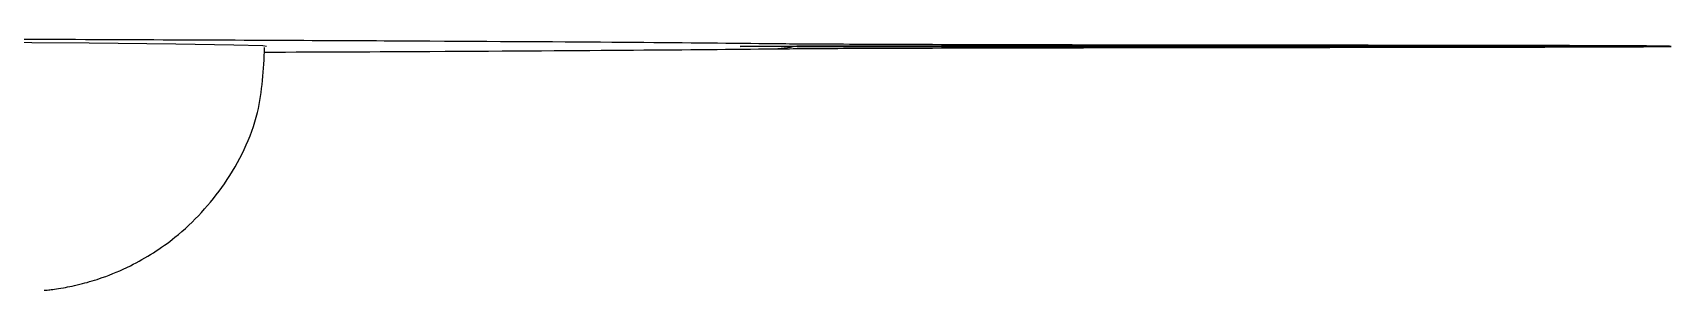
# Model space of a CAD drawing. Header units: millimetres. Extents: x 5659 to 7608, y 3628 to 5007.
# Drawn here: x 6547.82 to 6567.89, y 3723.05 to 3726.2 of the extents above; entities that cross this region are included whole.
import ezdxf

# ---------------------------------------------------------------- set-up
doc = ezdxf.new("R2010")
doc.units = ezdxf.units.MM

msp = doc.modelspace()

# ---------------------------------------------------------------- linework, layer by layer
at = {"color": 7, "linetype": 'Continuous', "lineweight": 25, "flags": 128}
for points in [[(6550.685, 3726.034), (6550.641, 3726.04), (6550.285, 3726.05), (6549.574, 3726.061), (6548.514, 3726.072), (6547.107, 3726.082)], [(6566.885, 3726.034), (6566.708, 3726.031), (6566.189, 3726.029), (6565.362, 3726.026), (6564.285, 3726.025), (6563.031, 3726.023), (6561.685, 3726.023), (6560.339, 3726.023), (6559.085, 3726.025), (6558.008, 3726.026), (6557.182, 3726.029), (6556.662, 3726.031), (6556.485, 3726.034), (6556.662, 3726.037), (6557.182, 3726.04), (6558.008, 3726.042), (6559.085, 3726.044), (6560.339, 3726.045), (6561.685, 3726.045), (6563.031, 3726.045), (6564.285, 3726.044), (6565.362, 3726.042), (6566.189, 3726.04), (6566.708, 3726.037), (6566.885, 3726.034)], [(6556.911, 3726.004), (6557.103, 3726.023), (6557.172, 3726.04)], [(6563.94, 3726.044), (6563.934, 3726.041), (6563.865, 3726.022)]]:
    msp.add_lwpolyline(points, dxfattribs=at)
at = {"color": 7, "linetype": 'Continuous', "lineweight": 25}
for points, knots in [([(6556.911, 3726.064), (6556.384, 3726.07), (6555.322, 3726.081), (6552.783, 3726.096), (6549.514, 3726.112), (6545.451, 3726.127), (6540.64, 3726.141), (6535.147, 3726.154), (6529.053, 3726.166), (6522.45, 3726.176), (6515.471, 3726.185), (6508.229, 3726.192), (6500.852, 3726.197), (6495.815, 3726.199), (6493.319, 3726.2)], [0, 0, 0, 0, 0.0799588, 0.1613715, 0.2441424, 0.3288926, 0.4142166, 0.5, 0.5857784, 0.6711024, 0.7558576, 0.8386237, 0.9200388, 1, 1, 1, 1]), ([(6547.961, 3723.047), (6547.976, 3723.047), (6548.009, 3723.05), (6548.16, 3723.068), (6548.405, 3723.117), (6548.7, 3723.205), (6549.098, 3723.371), (6549.647, 3723.719), (6550.217, 3724.343), (6550.62, 3725.159), (6550.649, 3725.75), (6550.662, 3726.018)], [0, 0, 0, 0, 0.069689, 0.159202, 0.228526, 0.284853, 0.360929, 0.487702, 0.660291, 0.846257, 1, 1, 1, 1]), ([(6550.656, 3725.963), (6551.356, 3725.966), (6553.166, 3725.974), (6555.305, 3725.988), (6556.379, 3725.999), (6556.911, 3726.004)], [0, 0, 0, 0, 0.241773, 0.624302, 1, 1, 1, 1]), ([(6563.865, 3726.047), (6563.018, 3726.047), (6561.296, 3726.049), (6559.204, 3726.053), (6557.619, 3726.059), (6557.144, 3726.062), (6556.911, 3726.064)], [0, 0, 0, 0, 0.245796, 0.5, 0.754204, 1, 1, 1, 1]), ([(6556.911, 3726.004), (6557.144, 3726.006), (6557.619, 3726.01), (6559.204, 3726.015), (6561.296, 3726.019), (6563.018, 3726.021), (6563.865, 3726.022)], [0, 0, 0, 0, 0.245796, 0.5, 0.754204, 1, 1, 1, 1]), ([(6567.885, 3726.034), (6567.833, 3726.036), (6567.725, 3726.038), (6566.855, 3726.042), (6565.554, 3726.045), (6564.419, 3726.046), (6563.865, 3726.047)], [0, 0, 0, 0, 0.244178, 0.5, 0.755822, 1, 1, 1, 1]), ([(6563.865, 3726.022), (6564.419, 3726.022), (6565.554, 3726.024), (6566.855, 3726.027), (6567.725, 3726.03), (6567.833, 3726.033), (6567.885, 3726.034)], [0, 0, 0, 0, 0.244178, 0.5, 0.755822, 1, 1, 1, 1])]:
    msp.add_open_spline(points, degree=3, knots=knots, dxfattribs=at)

doc.saveas('drawing.dxf')
